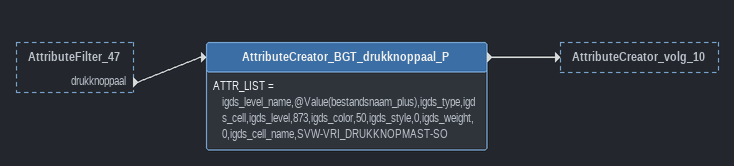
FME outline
AttributeFilter_47 [outside]
    drukknoppaal -> AttributeCreator_BGT_drukknoppaal_P
AttributeCreator_BGT_drukknoppaal_P
    ATTR_LIST = igds_level_name,@Value(bestandsnaam_plus),igds_type,igds_cell,igds_level,873,igds_color,50,igds_style,0,igds_weight,0,igds_cell_name,SVW-VRI_DRUKKNOPMAST-SO
    -> AttributeCreator_volg_10
